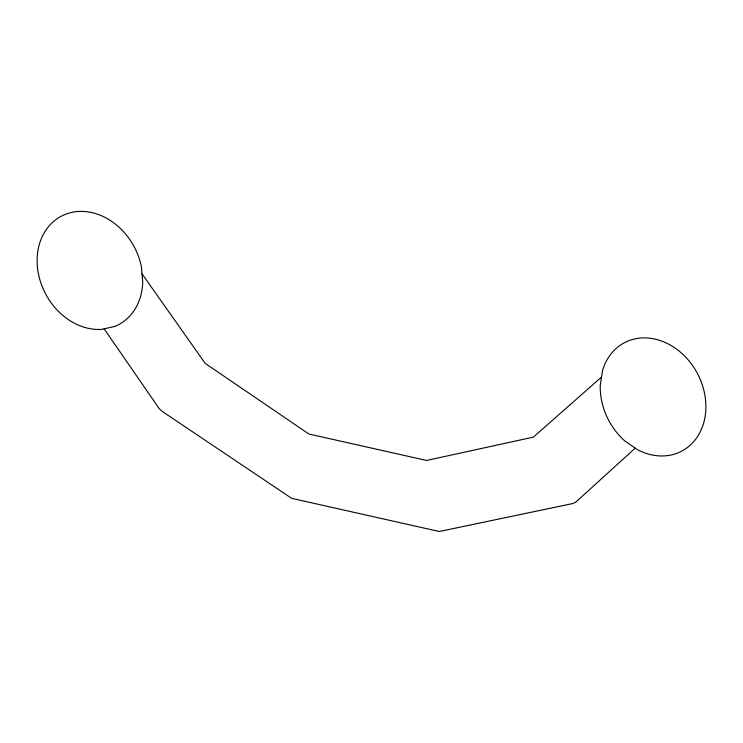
<?xml version="1.0" encoding="UTF-8"?>
<svg xmlns="http://www.w3.org/2000/svg" width="743" height="743" viewBox="0 0 743 743"><rect width="100%" height="100%" fill="white"/><g stroke="black" fill="none" stroke-linecap="round" stroke-linejoin="round"><path stroke-width="1.11" d="M635.228 448.131L575.769 502.147L572.704 503.559L439.308 531.505L291.665 498.339L162.085 411.316L159.16 408.557L104.141 328.833M601.533 377.054L533.381 437.116L426.575 460.456L308.893 434.023L205.198 363.392L142.015 273.823M602.564 370.506L600.27 385.069A61.316 50.171 62 0 0 625.002 441.091L637.54 449.729A61.316 50.171 62 0 0 703.556 423.361A61.316 50.171 62 0 0 668.579 344.13A61.316 50.171 62 0 0 602.564 370.506M114.673 326.456L101.754 329.372A61.316 50.171 62 0 1 38.45 273.944A61.316 50.171 62 0 1 78.136 211.495A61.316 50.171 62 0 1 141.43 266.913L142.73 282.294A61.316 50.171 62 0 1 114.673 326.456"/></g></svg>
